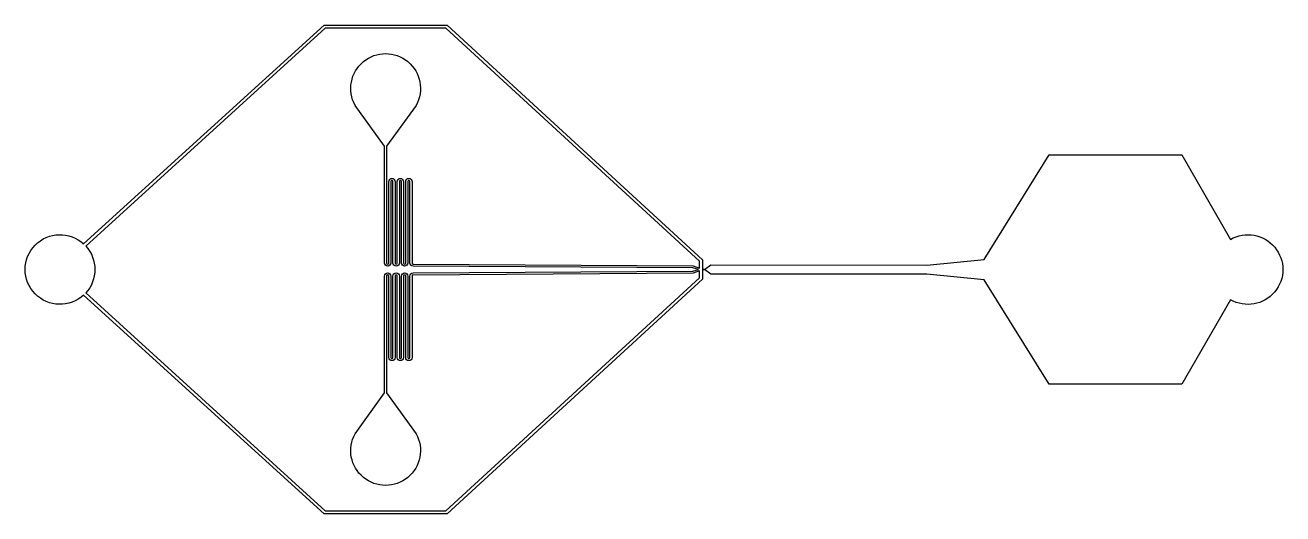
# Model space of a CAD drawing. Header units: inches. Extents: x -20.8 to 20.8, y -8.1 to 8.1.
import ezdxf

# ---------------------------------------------------------------- set-up
doc = ezdxf.new("R2010")
doc.units = ezdxf.units.IN
doc.header["$MEASUREMENT"] = 0

msp = doc.modelspace()

# ---------------------------------------------------------------- linework, layer by layer
msp.add_line((17.48, 3.799), (17.48, 3.789))
msp.add_lwpolyline([(1.883, 0.152), (9.038, 0.148), (10.94, 0.332), (13.091, 3.799), (17.48, 3.799), (19.096, 0.999, -1.732051), (19.096, -1.002), (17.48, -3.802), (13.091, -3.802), (10.94, -0.336), (9.038, -0.152), (1.883, -0.148), (1.674, -0.001), (1.604, -0.001), (1.604, -0.317), (-6.851, -8.098), (-10.928, -8.098), (-18.891, -0.847, -2.283917), (-18.891, 0.85), (-10.928, 8.102), (-6.851, 8.102), (1.604, 0.32), (1.604, 0.004), (1.674, 0.004), (1.883, 0.152)], format="xyb")
msp.add_lwpolyline([(1.504, -0.038), (1.3, -0.122), (-7.98, -0.181, 0.414214), (-8.015, -0.216), (-8.015, -2.915, -1), (-8.225, -2.915), (-8.225, -0.216, 1), (-8.295, -0.216), (-8.295, -2.915, -1), (-8.505, -2.915), (-8.505, -0.216, 1), (-8.575, -0.216), (-8.575, -2.915, -1), (-8.785, -2.915), (-8.785, -0.216, 0.999885), (-8.855, -0.215), (-8.855, -4.087), (-7.88, -5.441, -1.695798), (-9.901, -5.441), (-8.925, -4.087), (-8.925, -0.215, -1), (-8.715, -0.216), (-8.715, -2.915, 1), (-8.645, -2.915), (-8.645, -0.216, -1), (-8.435, -0.216), (-8.435, -2.915, 1), (-8.365, -2.915), (-8.365, -0.216, -1), (-8.155, -0.216), (-8.155, -2.915, 1), (-8.085, -2.915), (-8.085, -0.216, -0.414214), (-7.98, -0.111), (1.291, -0.052), (1.479, 0.002), (1.291, 0.052), (-7.98, 0.112, -0.414214), (-8.085, 0.217), (-8.085, 2.916, 1), (-8.155, 2.916), (-8.155, 0.217, -1), (-8.365, 0.217), (-8.365, 2.916, 1), (-8.435, 2.916), (-8.435, 0.217, -1), (-8.645, 0.217), (-8.645, 2.916, 1), (-8.715, 2.916), (-8.715, 0.217, -1), (-8.925, 0.217), (-8.925, 4.088), (-9.9, 5.443, -1.695798), (-7.879, 5.443), (-8.855, 4.088), (-8.855, 0.217, 0.999885), (-8.785, 0.217), (-8.785, 2.916, -1), (-8.575, 2.916), (-8.575, 0.217, 1), (-8.505, 0.217), (-8.505, 2.916, -1), (-8.295, 2.916), (-8.295, 0.217, 1), (-8.225, 0.217), (-8.225, 2.916, -1), (-8.015, 2.916), (-8.015, 0.217, 0.414214), (-7.98, 0.182), (1.3, 0.122), (1.504, 0.042), (1.504, 0.277), (-6.89, 8.002), (-10.89, 8.002), (-18.82, 0.779, -0.387121), (-18.82, -0.776), (-10.89, -7.998), (-6.89, -7.998), (1.504, -0.273)], format="xyb", close=True)

doc.saveas('drawing.dxf')
